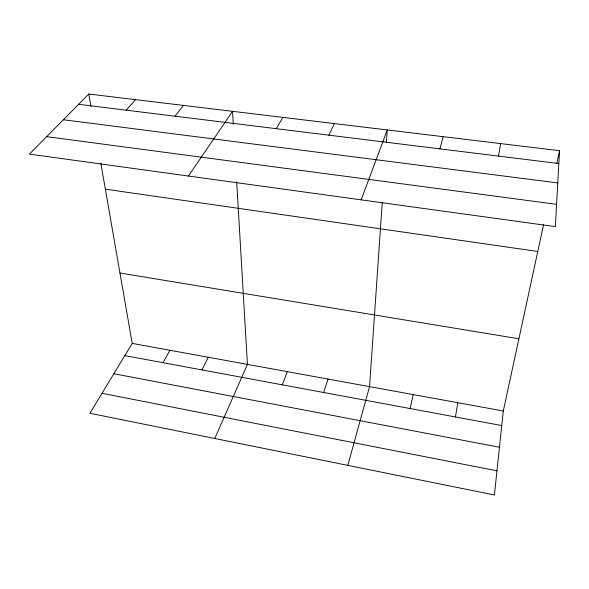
<?xml version="1.0" encoding="UTF-8"?>
<svg xmlns="http://www.w3.org/2000/svg" width="589" height="589" viewBox="0 0 589 589"><rect width="100%" height="100%" fill="white"/><g stroke="black" fill="none" stroke-linecap="round" stroke-linejoin="round"><path stroke-width="0.88" d="M559.55 150.688L555.368 226.618L29.45 154.119L88.792 94.019L559.55 150.688L556.848 163.175M382.268 202.417L369.553 386.634L347.819 465.369M386.399 142.612L387.267 129.948L361.145 199.848M543.551 224.726L503.3 410.997L494.407 494.981L89.94 413.279L132.223 343.402L100.837 163.19M455.459 416.968L457.778 402.707M498.559 156.1L500.576 143.591M410.143 408.56L413.206 394.586M439.909 148.87L443.171 136.677M323.597 392.495L328.044 379.073M282.264 384.823L287.344 371.659M214.764 438.496L247.432 364.392L236.697 181.876M328.876 135.175L334.397 123.587M202.012 369.929L208.285 357.258M163.05 362.699L169.89 350.264M276.293 128.689L282.838 117.373M188.451 176.037L232.545 111.321L233.303 124.176M175.014 116.195L183.466 105.416M126.237 110.18L135.566 99.644M78.631 104.312L558.843 163.536M63.384 119.751L557.776 182.936M46.693 136.655L556.598 204.331M105.365 189.157L537.772 251.474M119.965 273.009L518.909 338.778M132.223 343.402L503.3 410.997M124.839 355.609L501.762 425.56M113.876 373.728L499.465 447.265M102.022 393.312L496.969 470.839M88.792 94.019L90.986 106.609"/></g></svg>
